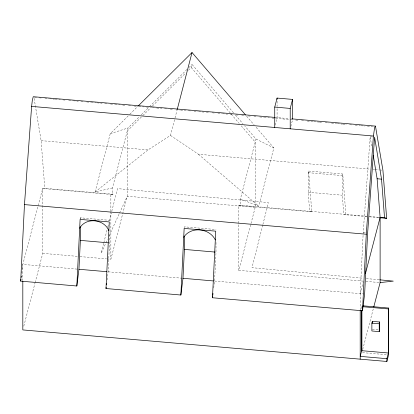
<?xml version="1.0" encoding="UTF-8"?>
<svg xmlns="http://www.w3.org/2000/svg" width="414" height="414" viewBox="0 0 414 414"><rect width="100%" height="100%" fill="white"/><g stroke="black" fill="none" stroke-linecap="round" stroke-linejoin="round"><path stroke-width="0.31" stroke-dasharray="2.07 1.55" d="M107.097 279.859L108.116 271.807L109.539 242.92L109.539 235.173M213.717 287.849L214.581 281.034L216.004 252.152L216.004 241.171M360.201 309.822L360.201 293.655L363.233 232.145L370.173 136.765L372.704 136.982M21.719 273.085L21.958 271.227M22.268 268.748L22.817 264.411L42.73 188.158L110.869 194.062L112.981 194.601L112.463 187.915L128.061 127.942L139.482 116.598M80.202 218.861L80.373 217.785L109.539 220.315M184.24 227.881L184.411 226.805L216.004 229.542M262.724 225.112L252.007 267.667L363.114 278.244M262.88 224.486L268.396 202.586L117.514 188.618L111.526 212.253M103.65 243.354L101.125 253.311L105.658 243.406M103.805 242.733L107.112 229.672M107.743 227.182L108.22 225.319M109.322 220.962L111.371 212.879M23.789 326.185L34.957 283.233M35.123 282.607L42.73 253.352L42.73 188.158L44.836 188.691L112.981 194.601M112.463 187.915L95.065 192.039L110.222 133.753L129.416 114.694M112.903 193.581L112.66 194.518L110.869 194.037L110.869 210.845M107.014 258.921L110.869 259.257L127.258 196.231L127.258 131.01L142.338 116.039M95.065 192.039L147.995 149.894L170.475 135.425L174.853 118.595M175.013 117.974L177.12 109.87M188.494 70.22L191.232 67.498L192.034 64.424L233.698 113.017M366.902 216.61L345.892 214.788L342.73 173.999L308.611 171.039L311.773 211.828L240.927 205.691L240.41 199.005L256.007 139.032L244.643 125.778M275.362 125.069L277.08 118.456L277.08 106.988M363.414 281.147L238.821 270.347L250.827 224.171M250.987 223.544L255.21 207.321L255.21 142.1L240.896 125.411M240.41 199.005L258.688 206.219L273.845 147.933L255.805 126.896M290.84 126.41L292.558 119.796L271.936 118.011M311.773 211.828L309.662 211.295L308.187 192.267L308.187 172.664L308.611 171.039M345.892 214.788L343.78 214.25L342.306 195.222L342.306 175.624L342.73 173.999M362.726 349.452L373.449 308.213M360.201 293.655L363.301 281.779M105.927 242.827L107.526 239.328M109.125 235.835L119.258 213.702M119.527 213.122L127.258 196.231L255.21 207.321M129.872 114.238L138.1 106.072M141.309 114.787L149.076 107.071M149.537 106.621L187.004 69.417M188.836 67.601L192.034 64.424M142.799 115.589L151.938 106.512M152.393 106.056L185.751 72.942M110.222 133.753L128.061 127.942M275.051 117.41L289.21 118.637M36.535 97.606L33.964 97.383L41.11 140.631L44.836 188.691M39.107 97.828L42.326 98.108M44.898 98.33L48.754 98.667M49.401 98.723L54.544 99.169M55.186 99.225L60.335 99.67M62.907 99.893L66.121 100.172M68.693 100.395L72.553 100.726M73.195 100.783L78.339 101.228M80.916 101.456L84.13 101.73M86.702 101.953L90.562 102.289M91.204 102.346L96.348 102.791M96.995 102.848L102.139 103.293M104.711 103.516L107.93 103.795M110.502 104.017L114.357 104.354M115.004 104.406L120.148 104.856M122.72 105.078L125.934 105.358M128.511 105.58L131.724 105.86M134.296 106.082L138.157 106.414M138.799 106.47L143.943 106.915M146.52 107.138L149.733 107.417M152.305 107.64L156.166 107.976M156.808 108.033L161.952 108.478M164.524 108.701L167.742 108.98M170.314 109.203L173.528 109.482M176.105 109.705L179.961 110.036M180.607 110.093L185.751 110.538M188.323 110.761L191.537 111.04M194.114 111.262L197.97 111.599M198.617 111.656L203.76 112.101M206.332 112.323L209.546 112.603M212.118 112.825L215.337 113.105M217.909 113.327L221.769 113.664M222.411 113.715L227.555 114.166M230.127 114.388L233.346 114.668M235.918 114.89L239.132 115.164M241.709 115.392L245.564 115.723M248.136 115.946L251.355 116.225M253.927 116.448L257.141 116.727M259.713 116.95L263.573 117.286M264.215 117.343L269.364 117.788M295.762 120.076L298.96 120.355M301.521 120.572L304.72 120.852M307.281 121.074L313.041 121.571M313.683 121.628L318.806 122.073M319.442 122.13L322.646 122.404M325.202 122.627L329.042 122.958M331.604 123.181L336.727 123.626M337.363 123.682L342.487 124.128M343.128 124.179L346.968 124.516M349.525 124.733L352.728 125.012M355.29 125.235L360.408 125.68M361.049 125.732L364.889 126.068M367.451 126.291L372.569 126.731M41.11 140.631L147.995 149.894M170.475 135.425L198.461 154.267L370.064 169.14M373.278 169.419L374.561 169.533M375.208 169.59L379.064 169.921M379.705 169.978L381.63 170.144M308.187 172.664L342.306 175.624M308.187 192.267L342.306 195.222M238.821 270.347L238.821 205.127L366.726 216.243M369.278 216.46L380.114 217.402M369.454 216.827L379.638 217.712M363.233 232.145L367.027 232.471M42.73 253.352L77.444 256.359M80.016 256.582L106.372 258.864M365.981 281.37L379.467 282.534M77.035 269.11L22.817 264.411L22.817 280.469M108.116 271.807L182.351 278.239M214.581 281.034L363.994 293.981M372.336 329.208L378.468 329.735M362.55 352.63L387.313 354.777M366.328 278.55L379.172 279.771M238.821 205.153L240.927 205.691M256.007 139.032L273.845 147.933M198.461 154.267L258.688 206.219M246.573 116.132L254.124 124.94M235.385 114.983L242.961 123.817M191.232 67.498L230.795 113.633M231.219 114.124L239.214 123.45M370.173 136.765L371.855 146.944M361.686 306.619L361.686 309.812M277.08 101.254L277.08 106.351M110.869 211.492L110.869 259.257M80.373 217.785L80.373 219.078"/><path stroke-width="0.62" d="M80.373 226.831L80.373 240.394L78.95 269.276L76.833 286.002L20.7 281.137L24.473 204.599L31.619 106.398L32.328 100.271L33.255 96.71L275.051 117.41M76.833 286.002L80.114 219.399L109.28 221.93L106 288.532L180.871 295.022L182.988 278.296L184.411 249.409L184.411 236.492M180.871 295.022L184.152 228.419L215.746 231.157L212.465 297.759L362.509 310.764L364.625 294.038L367.658 232.528L374.598 137.148L381.537 179.138L384.534 217.785L386.645 218.318L382.919 170.257L375.467 126.115L291.787 118.859M362.509 310.764L366.281 234.226L373.423 136.025L374.598 127.652L375.467 126.115M20.7 281.137L20.933 279.279M21.171 277.421L21.326 276.179M106 288.532L106.155 287.29M106.47 284.816L106.626 283.574M212.465 297.759L212.62 296.522M212.775 295.28L213.013 293.422M177.285 109.249L192.034 52.526L245.316 114.662M274.736 127.471L274.736 107.081L277.08 98.066L292.558 99.407L292.558 119.16M290.214 128.811L290.214 108.427L292.558 99.407M361.686 310.453L361.686 350.674L360.201 356.376L386.873 358.69L388.353 352.987L388.586 308.047L363.187 305.842M373.775 306.96L380.114 282.591L380.114 217.402L377.118 178.755L373.226 155.214M371.875 323.127L372.336 321.357L379.695 321.994L379.695 329.844L379.234 331.614L371.875 330.977L371.875 323.127L379.234 323.764L379.695 321.994M22.817 281.111L22.817 329.922L386.873 361.474L388.586 354.886L388.586 308.047M365.422 273.654L380.114 217.402L384.534 217.785M79.685 228.155C86.045 216.926 104.168 219.037 108.851 230.686M183.723 237.175C191.19 226.018 209.562 228.15 215.316 239.913M138.555 105.617L192.034 52.526M380.114 282.591L393.3 281.116L379.814 279.833M274.736 107.081L290.214 108.427M31.619 106.398L373.423 136.025M377.118 178.755L381.537 179.138M379.638 217.712L386.645 218.318M24.473 204.599L366.281 234.226M80.373 240.394L108.271 242.811M184.411 249.409L215.373 252.095M78.95 269.276L106.848 271.693M182.988 278.296L213.319 280.925M362.954 306.733L388.353 308.932M361.686 350.674L388.353 352.987M386.873 358.69L386.873 361.474M379.234 323.764L379.234 331.614M372.336 321.357L372.336 323.168M361.914 310.226L361.914 351.295M360.201 310.464L360.201 359.161M277.08 98.066L277.08 99.339"/></g></svg>
